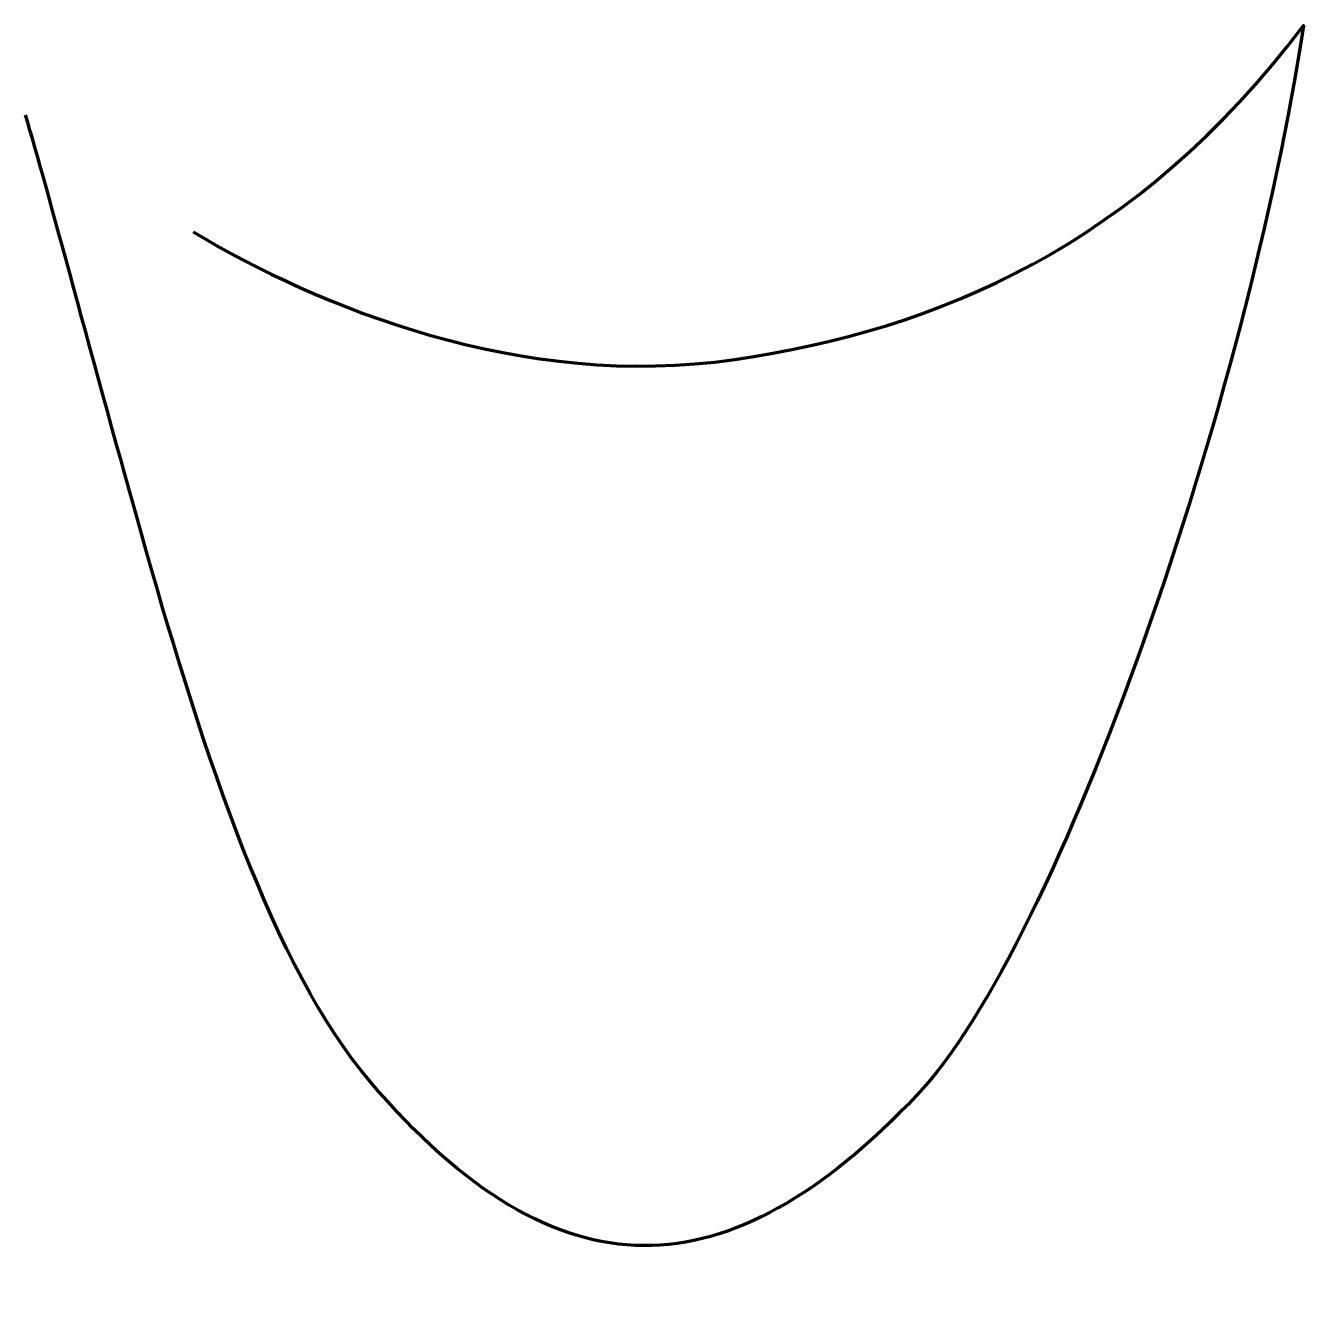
# Model space of a CAD drawing. Extents: x 1213 to 1826, y -1422 to -810.
import ezdxf

# ---------------------------------------------------------------- set-up
doc = ezdxf.new("R2010")
doc.units = 0
doc.header["$MEASUREMENT"] = 0
doc.layers.add('the_cheering_charm_path', color=7, linetype='Continuous', lineweight=0)

msp = doc.modelspace()

# ---------------------------------------------------------------- linework, layer by layer
at = {"layer": 'the_cheering_charm_path', "color": 7, "lineweight": 140}
msp.add_open_spline([(1293.55, -909.36), (1353.47, -945.15), (1451.01, -985.44), (1553.17, -970.47), (1650.78, -956.17), (1745.77, -916.21), (1825.7, -810.43), (1799.26, -986.77), (1709.6, -1250.28), (1640.25, -1323.28), (1550.03, -1418.24), (1468.8, -1422.46), (1378.34, -1316.57), (1331.81, -1262.1), (1298.32, -1158.13), (1270.92, -1061.5), (1244.54, -968.44), (1223.95, -888.69), (1213.24, -853.45)], degree=3, knots=[0, 0, 0, 0, 1, 1, 1, 2, 2, 2, 3, 3, 3, 4, 4, 4, 5, 5, 5, 6, 6, 6, 6], dxfattribs=at)

doc.saveas('drawing.dxf')
